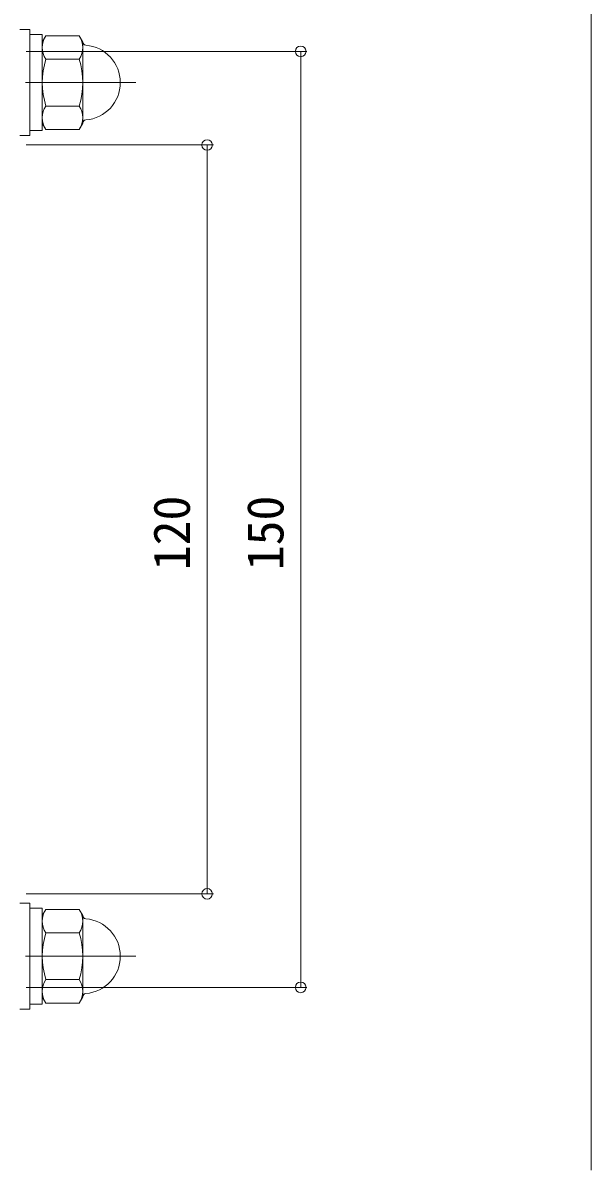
# Model space of a CAD drawing. Units: millimetres, scale not verified. Extents: x -1681 to -294, y -1188 to 1055.
# Drawn here: x -622.9 to -531.9, y -195.4 to -11.6 of the extents above; entities that cross this region are included whole.
import ezdxf
from ezdxf.enums import TextEntityAlignment as Align

# ---------------------------------------------------------------- set-up
doc = ezdxf.new("R2010")
doc.units = ezdxf.units.MM
doc.header["$LTSCALE"] = 4
doc.linetypes.add('CHAIN2', pattern=[12, 9, -1, 1, -1])
for name, color, linetype, lineweight in [('0-4_YKK_12', 2, 'Continuous', 9), ('0-5_YKK_13', 4, 'Continuous', 9), ('0-6_YKK_D', 6, 'Continuous', 9)]:
    doc.layers.add(name, color=color, linetype=linetype, lineweight=lineweight)
doc.styles.add('ＭＳ ゴシック', font='')
doc.styles.get('ＭＳ ゴシック').set_extended_font_data('MS Gothic')

msp = doc.modelspace()

# ---------------------------------------------------------------- linework, layer by layer
at = {"layer": '0-4_YKK_12', "linetype": 'CHAIN2'}
for p, q in [((-718.534, -21.11), (-604.866, -21.11)), ((-718.534, -161.11), (-604.866, -161.11))]:
    msp.add_line(p, q, dxfattribs=at)
at = {"layer": '0-5_YKK_13'}
for p, q in [((-531.923, 23.168), (-531.923, -195.385)), ((-621.834, -12.61), (-623.434, -12.61)), ((-621.834, -29.61), (-621.834, -12.61)), ((-621.834, -13.41), (-619.834, -13.41)), ((-621.834, -28.81), (-621.834, -13.41)), ((-619.834, -13.41), (-619.834, -28.81)), ((-619.834, -14.61), (-619.254, -13.604)), ((-619.834, -27.61), (-619.834, -14.61)), ((-619.254, -13.604), (-613.915, -13.604)), ((-613.334, -14.61), (-613.915, -13.604)), ((-613.334, -27.61), (-613.334, -14.61)), ((-619.254, -17.357), (-613.915, -17.357)), ((-619.254, -24.863), (-613.915, -24.863)), ((-619.834, -28.81), (-621.834, -28.81)), ((-619.834, -27.61), (-619.254, -28.615)), ((-619.254, -28.615), (-613.915, -28.615)), ((-613.334, -27.61), (-613.915, -28.615)), ((-623.434, -29.61), (-621.834, -29.61)), ((-621.834, -152.61), (-623.434, -152.61)), ((-621.834, -169.61), (-621.834, -152.61)), ((-621.834, -153.41), (-619.834, -153.41)), ((-621.834, -168.81), (-621.834, -153.41)), ((-619.834, -153.41), (-619.834, -168.81)), ((-619.834, -154.61), (-619.254, -153.604)), ((-619.254, -153.604), (-613.915, -153.604)), ((-613.334, -154.61), (-613.915, -153.604)), ((-619.834, -167.61), (-619.834, -154.61)), ((-613.334, -167.61), (-613.334, -154.61)), ((-619.254, -157.357), (-613.915, -157.357)), ((-619.254, -164.863), (-613.915, -164.863)), ((-619.834, -168.81), (-621.834, -168.81)), ((-619.834, -167.61), (-619.254, -168.615)), ((-619.254, -168.615), (-613.915, -168.615)), ((-613.334, -167.61), (-613.915, -168.615)), ((-623.434, -169.61), (-621.834, -169.61))]:
    msp.add_line(p, q, dxfattribs=at)
for centre, radius, start, end in [((-616.512, -15.481), 3.323, 145.61574, 214.38425), ((-616.657, -15.481), 3.323, 325.61574, 34.38425), ((-612.834, -14.629), 0.5, 180, 265.58827), ((-613.334, -21.11), 6, 274.41171, 85.58827), ((-607.415, -21.11), 12.419, 162.41203, 197.58795), ((-625.754, -21.11), 12.419, 342.41203, 17.58795), ((-616.512, -26.739), 3.323, 145.61574, 214.38425), ((-616.657, -26.739), 3.323, 325.61574, 34.38425), ((-612.834, -27.59), 0.5, 94.41171, 180), ((-616.512, -155.481), 3.323, 145.61574, 214.38425), ((-616.657, -155.481), 3.323, 325.61574, 34.38425), ((-612.834, -154.629), 0.5, 180, 265.58827), ((-613.334, -161.11), 6, 274.41171, 85.58827), ((-607.415, -161.11), 12.419, 162.41203, 197.58795), ((-625.754, -161.11), 12.419, 342.41203, 17.58795), ((-616.512, -166.739), 3.323, 145.61574, 214.38425), ((-616.657, -166.739), 3.323, 325.61574, 34.38425), ((-612.834, -167.591), 0.5, 94.41171, 180)]:
    msp.add_arc(centre, radius, start, end, dxfattribs=at)
at = {"layer": '0-6_YKK_D'}
for p, q in [((-622.434, -16.11), (-577.434, -16.11)), ((-578.434, -16.11), (-578.434, -166.11)), ((-622.434, -31.11), (-592.434, -31.11)), ((-593.434, -31.11), (-593.434, -151.11)), ((-622.434, -151.11), (-592.434, -151.11)), ((-622.434, -166.11), (-577.434, -166.11))]:
    msp.add_line(p, q, dxfattribs=at)
for centre in [(-578.434, -16.11), (-593.434, -31.11), (-593.434, -151.11), (-578.434, -166.11)]:
    msp.add_circle(centre, 0.85, dxfattribs=at)

# ---------------------------------------------------------------- texts
at = {"layer": '0-6_YKK_D', "color": 4, "style": 'ＭＳ ゴシック'}
for s, p in [('120', (-594.434, -99.27)), ('150', (-579.434, -99.27))]:
    msp.add_text(s, height=5.865, rotation=90, dxfattribs=at).set_placement(p, align=Align.BOTTOM_LEFT)

doc.saveas('drawing.dxf')
